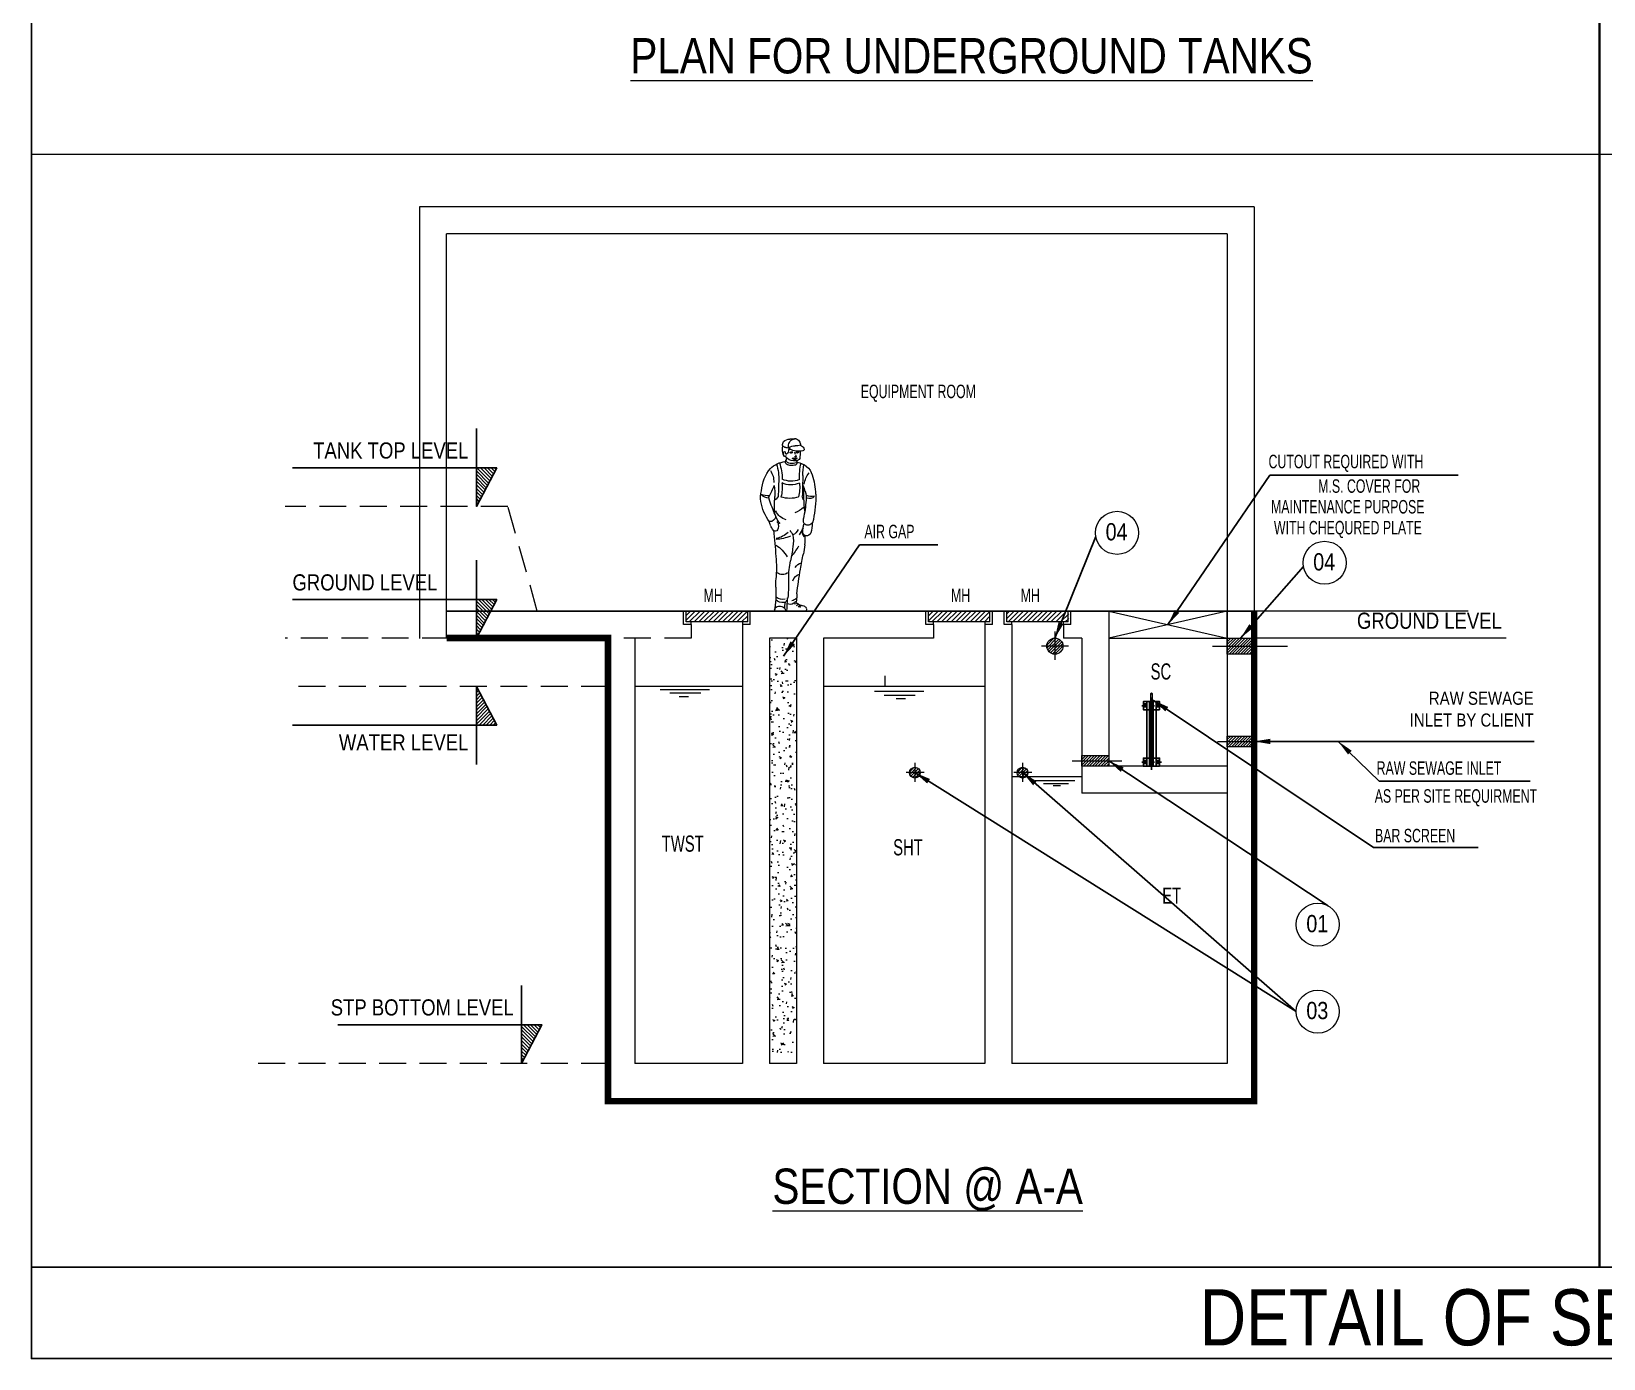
# Model space of a CAD drawing. Header units: metres. Extents: x 385023 to 385532, y 1408468 to 1408621.
# Drawn here: x 385022.92 to 385059.94, y 1408468.84 to 1408500.08 of the extents above; entities that cross this region are included whole.
import ezdxf
from ezdxf.enums import TextEntityAlignment as Align

# ---------------------------------------------------------------- set-up
doc = ezdxf.new("R2010")
doc.units = ezdxf.units.M
doc.header["$MEASUREMENT"] = 0
for name, pattern in [('CENTER', [50.8, 31.75, -6.35, 6.35, -6.35]), ('CENTER2', [1.125, 0.75, -0.125, 0.125, -0.125]), ('HIDDEN', [0.375, 0.25, -0.125])]:
    doc.linetypes.add(name, pattern=pattern)
for name, color, linetype in [('CENTER', 6, 'CENTER2'), ('Dim', 1, 'Continuous'), ('SDA_LEVELS', 20, 'Continuous')]:
    doc.layers.add(name, color=color, linetype=linetype)
for name, color, linetype, lineweight in [('L3', 7, 'Continuous', 9), ('MEP INPUT', 3, 'Continuous', 0), ('SDA_X LINES', 8, 'HIDDEN', 9), ('STP', 7, 'Continuous', 30)]:
    doc.layers.add(name, color=color, linetype=linetype, lineweight=lineweight)
doc.styles.add('AR', font='ARIALN.TTF')
doc.styles.add('Roman', font='ARIALN.TTF')
doc.styles.add('ROMANS', font='ARIALN.TTF', dxfattribs={"height": 350})
doc.styles.get("Standard").update_dxf_attribs({"font": 'ARIALN.TTF', "height": 0.35})
doc.styles.add('style2', font='ARIALN.TTF', dxfattribs={"height": 8})
doc.dimstyles.new('ISO-25', dxfattribs={"dimtxt": 2.5, "dimasz": 2.5, "dimexe": 1.25, "dimexo": 0.625, "dimtad": 1, "dimtxsty": 'Standard', "dimcen": 2.5, "dimadec": 0, "dimazin": 2, "dimtfac": 1, "dimtdec": 0, "dimtofl": 0, "dimtmove": 0, "dimatfit": 0, "dimfxl": 0, "dimtzin": 0, "dimarcsym": 0})
pattern_1 = [(45, (0, -20.775185), (-0.02209709, 0.02209709), [])]
pattern_2 = [(45, (0, -20.775185), (-0.013258252, 0.013258252), [])]

# ---------------------------------------------------------------- blocks, each defined once
blk = doc.blocks.new('A$C78111131')
at = {"layer": 'SDA_LEVELS'}
h = blk.add_hatch(dxfattribs=at)
h.set_pattern_fill('ANSI31', color=256, scale=10, style=0)
h.set_pattern_definition([(45, (-258.733, 0), (-22.4506, 22.4506), [])])
h.paths.add_polyline_path([(-259, 491), (0, 0), (0, 491)])
blk.add_lwpolyline([(0, 995), (0, 0), (-259, 491), (2345, 491)], dxfattribs=at)
blk = doc.blocks.new('BS1')
at = {"color": 30, "linetype": 'Continuous', "lineweight": 25}
for p, q in [((844219, 69945), (844254, 69945)), ((844232, 69945), (844232, 69345)), ((844262, 69945), (844232, 69945)), ((844258, 69945), (844258, 69345)), ((844262, 69945), (844262, 69345)), ((844287, 69945), (844287, 69345)), ((844317, 69945), (844287, 69945)), ((844291, 69945), (844291, 69345)), ((844329, 69945), (844294, 69945)), ((844317, 69945), (844317, 69345)), ((844219, 69420), (844254, 69420)), ((844262, 69420), (844232, 69420)), ((844317, 69420), (844287, 69420)), ((844329, 69420), (844294, 69420)), ((844232, 69345), (844262, 69345)), ((844287, 69345), (844317, 69345))]:
    blk.add_line(p, q, dxfattribs=at)
at = {"color": 8, "linetype": 'CENTER', "lineweight": 25}
for p, q in [((844274, 69312), (844274, 69996)), ((844365, 69907), (844180, 69907)), ((844216, 69929), (844216, 69890)), ((844333, 69929), (844333, 69890)), ((844365, 69382), (844180, 69382)), ((844216, 69404), (844216, 69365)), ((844333, 69404), (844333, 69365))]:
    blk.add_line(p, q, dxfattribs=at)
at = {"color": 2, "linetype": 'Continuous', "lineweight": 25}
for points in [[(844199, 69870), (844349, 69870), (844349, 69945), (844199, 69945)], [(844199, 69345), (844349, 69345), (844349, 69420), (844199, 69420)]]:
    blk.add_lwpolyline(points, close=True, dxfattribs=at)
at = {"linetype": 'Continuous'}
blk.add_lwpolyline([(844269, 70020), (844269, 69945), (844279, 69945), (844279, 70020)], dxfattribs=at)
at = {"color": 6, "linetype": 'Continuous', "lineweight": 25}
blk.add_lwpolyline([(844269, 69345), (844279, 69345), (844279, 69945), (844269, 69945)], close=True, dxfattribs=at)
at = {"color": 1, "linetype": 'Continuous', "lineweight": 25}
for centre in [(844216, 69907), (844333, 69907), (844216, 69382), (844333, 69382)]:
    blk.add_circle(centre, 5, dxfattribs=at)
at = {"linetype": 'Continuous'}
blk.add_arc((844274, 70020), 5, 0, 180, dxfattribs=at)
at = {"layer": 'CENTER', "color": 6, "linetype": 'CENTER', "ltscale": 0.5}
blk.add_line((844274, 69945), (844274, 70020), dxfattribs=at)
at = {"layer": 'L3', "color": 4, "linetype": 'HIDDEN', "ltscale": 30}
blk.add_arc((844274, 70020), 5, 180, 0, dxfattribs=at)
blk = doc.blocks.new('MAN')
at = {"color": 8}
for p, q in [((74573, 30705), (74574, 30692)), ((74491, 29943), (74485, 29953)), ((74497, 29934), (74491, 29943)), ((74508, 29942), (74504, 29946)), ((74424, 28980), (74835, 28980))]:
    blk.add_line(p, q, dxfattribs=at)
at = {"color": 8, "extrusion": (0, 0, -1)}
for centre, major_axis, start_param, end_param in [((74696, 30737), (-44, 149), 4.586896, 5.260751), ((74616, 30785), (50.9, 50.9), 3.861124, 4.491729), ((74576, 30792), (24.4, 24.4), 2.289978, 3.578479), ((74625, 30739), (78, 78), -1.481498, -0.816174), ((74584, 30643), (6, 115), -0.098654, 0.161757), ((74694, 30769), (-86.9, 6.7), -0.228841, 0.460167), ((74641, 30773), (25.9, 25.9), 2.826008, 3.436338), ((74673, 30671), (74.6, 74.6), -1.430598, -0.727173), ((74666, 30797), (34.6, 34.6), 4.273999, 5.044168), ((74590, 33985), (-70, 3135), 3.132003, 3.153648), ((74718, 30925), (10, 208), 2.873833, 3.565037), ((74679, 30787), (-44.9, 44.9), 0.207278, 0.821773), ((74689, 30951), (-19, 174), 2.96484, 3.30623), ((74688, 30826), (-17.8, 17.8), 0.85052, 1.578275), ((74683, 30799), (-35.7, 35.7), 1.270237, 1.765875), ((74672, 30787), (46.5, 46.5), 0.139517, 0.846853), ((74695, 30697), (68, 68), -0.328716, 0.201029), ((74760, 30740), (-12.9, 12.9), 1.771825, 3.7056), ((74596, 30339), (-88, 251), -0.431435, 0.25474), ((73916, 30412), (581, 79), -0.151377, 0.166783), ((73991, 30414), (-89, 541), 1.405173, 1.735582), ((74609, 30695), (39.4, 39.4), 3.260534, 4.121411), ((74565, 30680), (9.26, 9.26), 2.684376, 3.512719), ((74564, 30705), (-5.82, 7), -0.787922, 2.329077), ((74571, 30665), (-4.87, 4.87), 3.050427, 4.83133), ((74603, 30601), (20.5, 20.5), 2.998654, 4.173925), ((74588, 30703), (13, 13), 2.441116, 3.249776), ((74633, 30697), (-48.6, 48.6), 4.484423, 4.929115), ((74463, 30642), (27, 114), 1.524399, 1.633704), ((74568, 30667), (-7.2, 7.2), 1.939881, 3.050427), ((74580, 30620), (-1.01, 1.01), 5.560478, 8.891292), ((74513, 30642), (-50.8, 50.8), 2.262559, 2.669602), ((74632, 30637), (-38.2, 38.2), 4.023053, 5.180133), ((74638, 30657), (22.1, 92.5), 2.908353, 3.489234), ((74547, 30732), (-43.2, 43.2), 2.279474, 3.223737), ((74673, 30731), (32, 116), 2.771733, 3.563596), ((74620, 30772), (26.5, 26.5), 2.020721, 2.673093), ((74640, 30680), (-6.2, 30), -0.406532, 0.531825), ((74639, 30717), (-14.5, 14.5), 3.5216, 4.871721), ((74642, 30732), (143, 44), 1.509015, 1.96524), ((74641, 30703), (-4.3, 4.3), 5.497787, 11.780972), ((74629, 30733), (-27.6, 27.6), 3.147931, 3.436841), ((74672, 30703), (48.3, 48.3), 1.889186, 2.711191), ((74674, 30662), (24.4, 24.4), 1.390666, 3.209711), ((74657, 30674), (25, 25), 2.057055, 2.609366), ((74769, 30886), (117, 178), 3.118797, 3.154129), ((74679, 30607), (24.6, 24.6), -1.133566, -0.714507), ((74678, 30677), (15.9, 15.9), 1.753202, 2.59407), ((74743, 30710), (-46.1, 46.1), 5.023726, 5.448557), ((74690, 30705), (45, 45), 2.162694, 2.491046), ((74678, 30590), (-17, 17), 2.773809, 3.733045), ((74553, 30612), (135, 62), -0.042724, 0.068262), ((74687, 30659), (-33.2, 33.2), 2.774552, 3.961409), ((74563, 30880), (-151, 151), 3.270763, 3.306095), ((74713, 30736), (27.6, 27.6), 2.783537, 3.072447), ((74687, 30663), (3.63, 3.63), 0.422323, 1.753202), ((74705, 30682), (-21.7, 21.7), 0.396159, 1.334515), ((74691, 30600), (-6.32, 6.32), 2.258766, 3.566828), ((74703, 30705), (4.3, 4.3), 3.926991, 10.210176), ((74703, 30719), (-14.5, 14.5), 2.919454, 4.269575), ((74717, 30612), (14, 14), 3.355414, 3.971306), ((74701, 30602), (-0.873, 0.416), -0.779325, 2.340267), ((74668, 30594), (-24.7, 24.7), 2.330747, 2.773809), ((74684, 30595), (13.2, 13.2), 0.428464, 0.79173), ((74676, 30400), (141, 141), -0.649682, 0.483972), ((75472, 30430), (43, 744), 4.624794, 4.869119), ((74449, 30694), (202, 202), 0.700665, 0.97612), ((75294, 30453), (32, 531), 4.653746, 4.881637), ((74779, 30242), (-51, 465), -1.363586, -0.796408), ((74186, 30373), (244, 100), -0.142433, 0.371121), ((74639, 30625), (-211, 100), 3.884478, 4.709974), ((74638, 30793), (-20, 230), 3.034463, 3.229169), ((67686, 30459), (7076, 45), 0.007041, 0.038223), ((75009, 30332), (-194, 126), -0.453212, 0.123175), ((74092, 30219), (799, 139), -0.129737, 0.132459), ((74518, 30219), (-152, 152), 5.279276, 5.822662), ((74393, 30315), (75.3, 75.3), 2.320817, 3.238653), ((74383, 30422), (-186, 33), 4.434433, 4.931809), ((73546, 30682), (-874, 411), 3.059722, 3.200414), ((73921, 30253), (65, 534), 1.281058, 1.50303), ((74425, 30249), (34, 64), 1.122827, 2.187221), ((58231, 30913), (571, 16269), 1.567601, 1.576694), ((74095, 30328), (-443, 40), 2.946677, 3.296652), ((74637, 30573), (-157, 157), 3.509894, 4.391893), ((74290, 30321), (-435, 64), 2.882527, 3.225556), ((74829, 30231), (50.3, 50.3), 3.16736, 3.958915), ((75431, 30491), (-177, 651), 4.665352, 4.757761), ((78946, 30392), (4168, 222), 3.116928, 3.183018), ((74556, 30208), (-83, 230), 1.603318, 2.014445), ((74853, 30329), (-103, 20), 4.160857, 5.021202), ((74024, 30216), (-880, 5), 3.096205, 3.253504), ((74819, 30258), (487, 178), 2.859372, 3.324377), ((74568, 30236), (-37, 170), 4.55947, 4.837549), ((76171, 30776), (1739, 673), 3.086721, 3.181937), ((76467, 30139), (2010, 28), 3.103551, 3.197926), ((74625, 30133), (118, 118), 2.609586, 3.537966), ((74622, 30527), (0, 322), 2.83985, 3.443335), ((74547, 30380), (-175, 309), 2.972308, 3.284041), ((72633, 30399), (-2152, 333), 3.086884, 3.179093), ((74835, 30285), (-57.5, 57.5), 3.207953, 4.241743), ((72789, 30343), (-2103, 281), 3.117704, 3.182455), ((74405, 30019), (-47.3, 47.3), 2.520892, 3.992593), ((74534, 29964), (130, 30), 2.970138, 3.280416), ((74591, 29988), (-138, 138), 4.765323, 5.098536), ((74758, 30122), (-218, 218), 4.891677, 5.119404), ((74403, 29905), (93.2, 19.8), -0.196706, 0.672601), ((74504, 29940), (6.91, 6.91), 2.110405, 3.137181), ((74503, 29937), (4.8, 4.8), 0.011723, 1.822244), ((74429, 30025), (258, 258), 1.177775, 1.416213), ((76230, 29680), (292, 1449), 4.627873, 4.656956), ((74864, 29968), (92.9, 17.9), 2.939769, 3.523183), ((74936, 29867), (-163, 49), -0.14663, 0.090797), ((74818, 29969), (52.3, 17.8), 1.09897, 2.73595), ((74542, 29928), (49, 319), 1.384886, 1.728593), ((74805, 29981), (-52, 52), 2.418813, 3.126882), ((50212, 27380), (24243, 2371), -0.004446, 0.007285), ((74465, 29874), (18.4, 18.4), 1.248669, 3.194527), ((74432, 30296), (528, 109), 1.399565, 1.699667), ((74431, 30022), (-107, 232), 2.832091, 3.400377), ((74509, 29741), (131, 92), -0.178806, 0.181103), ((74603, 29914), (84.1, 84.1), 1.207153, 1.897356), ((74174, 29739), (-39, 485), 1.510479, 1.77845), ((74833, 29846), (-54.5, 54.5), 4.648526, 5.847051), ((74807, 29844), (-17.3, 41.9), 2.272563, 5.219196), ((73320, 29780), (-1465, 40), 3.097653, 3.169382), ((74297, 29407), (239, 239), -0.23742, 0.278231), ((73057, 29446), (-1004, 1004), 2.265988, 2.438786), ((70645, 30318), (707, 4000), 1.554242, 1.592294), ((73599, 30375), (706, 1107), 1.555433, 1.660485), ((77312, 29004), (-2572, 451), -0.007392, 0.057154), ((74221, 29730), (86, 557), 1.472149, 1.64747), ((74543, 29466), (-86.1, 24.7), 3.785866, 5.125841), ((75617, 29329), (218, 983), 4.502574, 4.690302), ((74758, 29281), (-74.9, 74.9), 5.769686, 6.783052), ((74784, 29388), (86.7, 86.7), 4.491361, 5.209438), ((80101, 28536), (-5384, 772), -0.026054, 0.023655), ((73171, 29190), (143, 1293), 1.422219, 1.622897), ((75218, 29269), (748, 17), 3.125403, 3.247518), ((70306, 29375), (-4301, 154), 3.114504, 3.154466), ((74506, 28982), (36.6, 36.6), 4.272669, 5.342343), ((74546, 29187), (-14, 114), 3.158579, 4.000172), ((74542, 29212), (-73.6, 73.6), 3.650695, 4.622187), ((74513, 28967), (-47.6, 47.6), 0.565845, 1.289356), ((74554, 29109), (26, 26), 1.199761, 2.250587), ((74753, 29035), (-184, 4), -0.196852, 0.20842), ((74403, 29175), (-143, 143), 2.404838, 2.770557), ((80618, 28687), (364, 6024), 4.700591, 4.724375), ((74626, 29120), (47.4, 47.4), 1.713383, 2.849732), ((74564, 29308), (-164, 164), 3.32911, 3.570743), ((74328, 29518), (-358, 435), 3.132254, 3.187656), ((74665, 29094), (-28.2, 28.2), 3.005989, 3.731298), ((74701, 29081), (7.91, 7.91), 2.919394, 4.098966), ((74060, 29192), (86, 634), 1.55272, 1.607523), ((74668, 29081), (-35.2, 35.2), 2.824933, 3.430035), ((74121, 29185), (409, 409), 0.81426, 0.90257), ((74571, 28875), (-164, 164), 1.348598, 1.48614), ((74633, 29073), (-67.6, 67.6), 2.617947, 2.915696), ((74749, 29086), (-31.1, 31.1), 3.945409, 4.627733), ((74650, 29074), (66.8, 66.8), 1.120115, 1.415725), ((74747, 28971), (13.9, 69.9), -0.177175, 0.192973), ((74754, 28988), (37.5, 37.5), -0.396833, 0.266699), ((74526, 28978), (36.7, 36.7), -0.388038, 0.756532), ((74774, 28999), (-20.5, 20.5), 1.837495, 3.092217)]:
    blk.add_ellipse(centre, major_axis=major_axis, ratio=1, start_param=start_param, end_param=end_param, dxfattribs=at)
blk = doc.blocks.new('A$C49351B01')
at = {"layer": 'Dim', "linetype": 'HIDDEN', "lineweight": 18}
h = blk.add_hatch(dxfattribs=at)
h.set_pattern_fill('ANSI31', color=256, scale=0.25, style=0)
h.set_pattern_definition(pattern_1)
h.paths.add_polyline_path([(6.652, -13.183), (6.652, -13.283), (6.08, -13.283), (6.08, -13.183)])
h = blk.add_hatch(dxfattribs=at)
h.set_pattern_fill('ANSI31', color=256, scale=0.25, style=0)
h.set_pattern_definition(pattern_1)
h.paths.add_polyline_path([(8.902, -13.183), (8.902, -13.283), (8.33, -13.283), (8.33, -13.183)])
h = blk.add_hatch(dxfattribs=at)
h.set_pattern_fill('ANSI31', color=256, scale=0.25, style=0)
h.set_pattern_definition(pattern_1)
h.paths.add_polyline_path([(9.633, -13.183), (9.633, -13.283), (9.061, -13.283), (9.061, -13.183)])
at = {"layer": 'MEP INPUT', "lineweight": 0}
h = blk.add_hatch(dxfattribs=at)
h.set_pattern_fill('AR-CONC', color=8, scale=0.03, style=0)
h.set_pattern_definition([(130, (920.59037, -106.97848), (-0.215178055, -0.01882564), [0.0225, -0.2475]), (185, (920.59037, -106.97848), (0.0416254, 0.22565764), [0.018, -0.198]), (79.5486, (920.57244, -106.98005), (-0.173552815, 0.206831863), [0.019122057, -0.210342634]), (133.8158, (920.59037, -106.91848), (-0.320172315, -0.049655704), [0.03375, -0.37125]), (83.3644, (920.5637, -106.92262), (-0.28039881, 0.29223536), [0.02868309, -0.3155139]), (188.8158, (920.59037, -106.91848), (-0.28039858, 0.29223558), [0.027, -0.297]), (159, (920.56037, -106.93348), (-0.179072116, -0.120785667), [0.0225, -0.2475]), (214, (920.56037, -106.93348), (-0.0729946, 0.217545014), [0.018, -0.198]), (108.5486, (920.54545, -106.94354), (-0.25206679, 0.09675915), [0.019122057, -0.210342634]), (142.5, (920.59037, -106.97848), (-0.0036479566, 0.099868156), [0, -0.1956, 0, -0.201, 0, -0.19875]), (172.5, (920.59037, -106.97848), (-0.078920861, 0.118323514), [0, -0.1146, 0, -0.1911, 0, -0.07575]), (212.5, (920.65727, -106.97848), (-0.160146731, -0.0067664615), [0, -0.075, 0, -0.234, 0, -0.3105]), (222.5, (920.68727, -106.97848), (-0.17495585, 0.030031495), [0, -0.0975, 0, -0.1554, 0, -0.2205])])
h.paths.add_polyline_path([(6.855, -13.433), (7.105, -13.433), (7.105, -17.283), (6.855, -17.283)])
h = blk.add_hatch(dxfattribs=at)
h.set_pattern_fill('ANSI31', color=8, scale=0.15, style=0)
h.set_pattern_definition([(45, (-1021.43033, -77.241927), (-0.01325825215, 0.01325825215), [])])
edge = h.paths.add_edge_path()
edge.add_arc((9.505, -13.508), 0.075, 0, 360)
h = blk.add_hatch(dxfattribs=at)
h.set_pattern_fill('ANSI31', color=8, scale=0.15, style=0)
h.set_pattern_definition([(45, (-671.669132, -57.371452), (-0.01325825215, 0.01325825215), [])])
h.paths.add_polyline_path([(11.105, -13.433), (11.355, -13.433), (11.355, -13.583), (11.105, -13.583)])
h = blk.add_hatch(dxfattribs=at)
h.set_pattern_fill('ANSI31', color=8, scale=0.15, style=0)
h.set_pattern_definition(pattern_2)
h.paths.add_polyline_path([(11.105, -14.343), (11.355, -14.343), (11.355, -14.443), (11.105, -14.443)])
h = blk.add_hatch(dxfattribs=at)
h.set_pattern_fill('ANSI31', color=8, scale=0.15, style=0)
h.set_pattern_definition(pattern_2)
h.paths.add_polyline_path([(9.755, -14.523), (10.005, -14.523), (10.005, -14.623), (9.755, -14.623)])
h = blk.add_hatch(dxfattribs=at)
h.set_pattern_fill('ANSI31', color=8, scale=0.15, style=0)
h.set_pattern_definition(pattern_2)
edge = h.paths.add_edge_path()
edge.add_arc((8.205, -14.683), 0.05, 0, 360)
h = blk.add_hatch(dxfattribs=at)
h.set_pattern_fill('ANSI31', color=8, scale=0.15, style=0)
h.set_pattern_definition(pattern_2)
edge = h.paths.add_edge_path()
edge.add_arc((9.205, -14.683), 0.05, 0, 360)
at = {"color": 0}
for p, q in [((14.566, -19.275), (14.566, 1.5)), ((0, -19.275), (28.511, -19.275))]:
    blk.add_line(p, q, dxfattribs=at)
blk.add_line((5.355, -13.183), (3.855, -13.183))
blk.add_lwpolyline([(0, 1.5), (38.3, 1.5), (38.3, -20.124), (0, -20.124)], close=True, dxfattribs=at)
at = {"layer": 'MEP INPUT', "color": 7, "lineweight": 0}
for p, q in [((14.558, -19.275), (14.558, 0.416)), ((0, -8.939), (28.511, -8.939)), ((5.355, -13.183), (11.355, -13.183)), ((13.344, -13.183), (5.355, -13.183)), ((6.056, -13.307), (6.056, -13.183)), ((6.08, -13.283), (6.08, -13.183)), ((6.652, -13.283), (6.08, -13.283)), ((6.128, -13.307), (6.128, -13.283)), ((6.605, -13.283), (6.605, -17.383)), ((6.652, -13.283), (6.652, -13.183)), ((6.676, -13.307), (6.676, -13.183)), ((8.306, -13.307), (8.306, -13.183)), ((8.33, -13.283), (8.33, -13.183)), ((8.902, -13.283), (8.33, -13.283)), ((8.378, -13.307), (8.378, -13.283)), ((8.855, -13.283), (8.855, -17.383)), ((8.902, -13.283), (8.902, -13.183)), ((8.926, -13.307), (8.926, -13.183)), ((9.033, -13.307), (9.033, -13.183)), ((9.057, -13.283), (9.057, -13.183)), ((9.629, -13.283), (9.057, -13.283)), ((9.105, -13.307), (9.105, -13.283)), ((9.586, -13.307), (9.586, -13.283)), ((9.629, -13.283), (9.629, -13.183)), ((9.653, -13.307), (9.653, -13.183)), ((10.005, -13.183), (10.005, -14.623)), ((11.105, -13.183), (10.005, -13.433)), ((10.005, -13.183), (11.105, -13.433)), ((11.105, -13.183), (11.105, -17.383)), ((6.128, -13.307), (6.056, -13.307)), ((6.676, -13.307), (6.605, -13.307)), ((8.378, -13.307), (8.306, -13.307)), ((8.926, -13.307), (8.855, -13.307)), ((9.105, -13.307), (9.033, -13.307)), ((9.653, -13.307), (9.586, -13.307)), ((5.605, -13.433), (5.605, -17.383)), ((7.105, -13.433), (6.855, -13.433)), ((6.855, -13.433), (6.855, -17.383)), ((7.105, -13.433), (7.105, -17.383)), ((8.378, -13.433), (7.355, -13.433)), ((7.355, -13.433), (7.355, -17.383)), ((9.105, -13.433), (9.105, -17.383)), ((9.755, -13.433), (9.586, -13.433)), ((9.755, -13.433), (9.755, -14.873)), ((13.695, -13.433), (11.355, -13.433)), ((7.928, -13.883), (7.928, -13.783)), ((6.298, -13.913), (5.84, -13.913)), ((6.218, -13.946), (5.93, -13.946)), ((6.102, -13.98), (6.015, -13.98)), ((8.287, -13.928), (7.829, -13.928)), ((8.207, -13.967), (7.918, -13.967)), ((8.117, -13.998), (8.031, -13.998)), ((11.105, -14.623), (10.005, -14.623)), ((9.69, -14.759), (9.323, -14.759)), ((9.63, -14.786), (9.399, -14.786)), ((9.558, -14.806), (9.489, -14.806)), ((11.105, -14.873), (9.755, -14.873)), ((6.605, -17.383), (5.605, -17.383)), ((7.105, -17.383), (6.855, -17.383)), ((8.855, -17.383), (7.355, -17.383)), ((11.105, -17.383), (9.105, -17.383))]:
    blk.add_line(p, q, dxfattribs=at)
at = {"layer": 'MEP INPUT', "color": 7, "linetype": 'CENTER2', "lineweight": 0, "ltscale": 300}
for p, q in [((9.505, -13.371), (9.505, -13.634)), ((9.632, -13.508), (9.382, -13.508)), ((10.97, -13.508), (11.665, -13.508)), ((11.015, -14.393), (11.478, -14.393)), ((8.205, -14.592), (8.205, -14.767)), ((9.205, -14.592), (9.205, -14.767)), ((9.665, -14.573), (10.128, -14.573)), ((8.29, -14.683), (8.123, -14.683)), ((9.29, -14.683), (9.123, -14.683))]:
    blk.add_line(p, q, dxfattribs=at)
at = {"layer": 'MEP INPUT', "color": 7, "linetype": 'HIDDEN', "lineweight": 0, "ltscale": 500}
for p, q in [((6.605, -13.883), (5.605, -13.883)), ((8.855, -13.883), (7.355, -13.883)), ((9.755, -14.723), (9.105, -14.723))]:
    blk.add_line(p, q, dxfattribs=at)
at = {"layer": 'MEP INPUT', "color": 7, "lineweight": 0, "const_width": 0.06}
blk.add_lwpolyline([(11.355, -13.183), (11.355, -17.733), (5.355, -17.733), (5.355, -13.433), (3.855, -13.433)], dxfattribs=at)
at = {"layer": 'MEP INPUT', "color": 7, "lineweight": 0}
blk.add_lwpolyline([(10.005, -13.433), (11.105, -13.433), (11.105, -13.183), (10.005, -13.183)], close=True, dxfattribs=at)
for points in [[(6.128, -13.307), (6.128, -13.433)], [(6.605, -13.307), (6.605, -13.433)], [(8.378, -13.307), (8.378, -13.433)], [(8.855, -13.307), (8.855, -13.433)], [(9.105, -13.307), (9.105, -13.433)], [(9.586, -13.307), (9.586, -13.433)], [(11.105, -13.433), (11.355, -13.433), (11.355, -13.583), (11.105, -13.583), (11.105, -13.433)], [(11.105, -14.343), (11.355, -14.343), (11.355, -14.443), (11.105, -14.443), (11.105, -14.343)], [(9.755, -14.523), (10.005, -14.523), (10.005, -14.623), (9.755, -14.623), (9.755, -14.523)]]:
    blk.add_lwpolyline(points, dxfattribs=at)
at = {"layer": 'MEP INPUT', "color": 8, "lineweight": 0}
for centre, radius in [((10.082, -12.456), 0.2), ((12.01, -12.734), 0.2), ((9.505, -13.508), 0.075)]:
    blk.add_circle(centre, radius, dxfattribs=at)
at = {"layer": 'MEP INPUT', "color": 4, "lineweight": 0}
for centre in [(8.205, -14.683), (9.205, -14.683)]:
    blk.add_circle(centre, 0.05, dxfattribs=at)
at = {"layer": 'MEP INPUT', "color": 1, "lineweight": 0}
for centre in [(11.946, -16.094), (11.946, -16.902)]:
    blk.add_circle(centre, 0.2, dxfattribs=at)
at = {"layer": 'SDA_X LINES', "lineweight": 18}
for p, q in [((4.424, -12.21), (2.357, -12.21)), ((4.698, -13.183), (4.424, -12.21)), ((5.355, -13.183), (4.698, -13.183)), ((6.128, -13.433), (2.357, -13.433)), ((5.355, -13.883), (2.357, -13.883)), ((5.355, -17.383), (2.056, -17.383))]:
    blk.add_line(p, q, dxfattribs=at)
at = {"layer": 'STP', "color": 5, "lineweight": 18}
for p, q in [((3.605, -9.428), (3.605, -13.436)), ((11.355, -9.428), (3.605, -9.428)), ((11.355, -9.428), (11.355, -13.183)), ((11.105, -9.678), (3.855, -9.678)), ((3.855, -13.433), (3.855, -9.678)), ((11.105, -9.678), (11.105, -13.183))]:
    blk.add_line(p, q, dxfattribs=at)
at = {"layer": 'MEP INPUT', "lineweight": 0, "xscale": -0.0007280872359843, "yscale": 0.0007280872359843, "zscale": 0.0007280872359843}
for p in [(4.132, -12.21), (4.132, -13.433), (4.552, -17.383)]:
    blk.add_blockref('A$C78111131', p, dxfattribs=at)
at = {"layer": 'MEP INPUT', "color": 0, "lineweight": 0}
for name, p, xscale, yscale, zscale in [('MAN', (-56.759, -37.961), 0.0008549999999814, 0.0008549999999814, 0.0008549999999814), ('BS1', (854.676, -83.968), -0.001, 0.001, 0.001)]:
    blk.add_blockref(name, p, dxfattribs=dict(at, xscale=xscale, yscale=yscale, zscale=zscale))
at = {"layer": 'MEP INPUT', "lineweight": 0, "xscale": 0.0007280872359843, "yscale": 0.0007280872359843, "zscale": 0.0007280872359843, "rotation": 180}
blk.add_blockref('A$C78111131', (4.132, -13.883), dxfattribs=at)
at = {"layer": 'MEP INPUT', "color": 7, "lineweight": 0}
for s, p in [('%%UPLAN FOR UNDERGROUND TANKS', (8.731, -8.025)), ('%%USECTION @ A-A', (8.323, -18.548))]:
    blk.add_text(s, height=0.3276, dxfattribs=at).set_placement(p, align=Align.MIDDLE)
at = {"layer": 'MEP INPUT', "color": 7, "lineweight": 0, "style": 'Roman', "width": 0.8}
for s, height, p in [('EQUIPMENT ROOM', 0.125, (7.702, -11.205)), ('CUTOUT REQUIRED WITH', 0.125, (11.489, -11.856)), (' M.S. COVER FOR  ', 0.125, (11.918, -12.084)), ('MAINTENANCE PURPOSE ', 0.125, (11.512, -12.276)), ('AIR GAP', 0.125, (7.736, -12.506)), ('WITH CHEQURED PLATE', 0.125, (11.539, -12.47)), ('MH', 0.125, (6.242, -13.099)), ('MH', 0.125, (8.54, -13.099)), ('MH', 0.125, (9.187, -13.099)), ('SC', 0.15, (10.394, -13.818)), ('RAW SEWAGE INLET', 0.125, (12.493, -14.703)), ('AS PER SITE REQUIRMENT', 0.125, (12.475, -14.962)), ('TWST', 0.15, (5.854, -15.417)), ('SHT', 0.15, (8.003, -15.451)), ('BAR SCREEN', 0.125, (12.478, -15.33)), ('ET', 0.15, (10.502, -15.901))]:
    blk.add_text(s, height=height, dxfattribs=at).set_placement(p)
at = {"layer": 'MEP INPUT', "color": 7, "lineweight": 0, "style": 'ROMANS'}
for s, p in [('04', (10.078, -12.446)), ('04', (12.006, -12.725)), ('01', (11.942, -16.085)), ('03', (11.942, -16.892))]:
    blk.add_text(s, height=0.16, dxfattribs=at).set_placement(p, align=Align.MIDDLE)
at = {"layer": 'MEP INPUT', "color": 7, "lineweight": 0, "style": 'AR'}
for p in [(2.424, -12.991), (12.31, -13.347)]:
    blk.add_text('GROUND LEVEL', height=0.15, dxfattribs=at).set_placement(p)
for s, insert, char_height, width, attachment_point in [('TANK TOP LEVEL', (4.058, -11.616), 0.15, 4.04219, 3), ('RAW SEWAGE\\PINLET BY CLIENT', (13.952, -13.931), 0.1215, 3.27418, 3), ('WATER LEVEL', (4.058, -14.477), 0.15, 4.04219, 9), ('STP BOTTOM LEVEL', (4.479, -16.788), 0.15, 4.04219, 3)]:
    blk.add_mtext(s, dxfattribs=dict(at, insert=insert, char_height=char_height, width=width, attachment_point=attachment_point))
at = {"layer": 'MEP INPUT', "color": 1, "lineweight": 0}
for points in [[(10.555, -13.308), (11.502, -11.92), (13.25, -11.92)], [(9.505, -13.433), (9.885, -12.49)], [(6.985, -13.601), (7.689, -12.567), (8.418, -12.567)], [(11.23, -13.433), (11.813, -12.769)], [(10.419, -14.01), (12.463, -15.377), (13.437, -15.377)], [(11.355, -14.393), (13.957, -14.393)], [(12.137, -14.393), (12.517, -14.761), (13.92, -14.761)], [(10.005, -14.573), (12.042, -15.919)], [(8.205, -14.683), (11.747, -16.902)], [(9.206, -14.683), (11.747, -16.902)]]:
    blk.add_leader(points, dimstyle='ISO-25', override={"dimscale": 60, "dimtxt": 2, "dimasz": 0.0025, "dimgap": 0.7, "dimzin": 0, "dimarcsym": 1}, dxfattribs=at)

msp = doc.modelspace()

# ---------------------------------------------------------------- linework, layer by layer
msp.add_line((385120.02, 1408468.838), (385022.923, 1408468.838))

# ---------------------------------------------------------------- block references
at = {"xscale": 2.535165519337624, "yscale": 2.535165519337624, "zscale": 2.535165519337624}
msp.add_blockref('A$C49351B01', (385022.923, 1408519.856, 0.025), dxfattribs=at)

# ---------------------------------------------------------------- texts
at = {"color": 120, "style": 'style2'}
msp.add_text('DETAIL OF SEWAGE TREATMENT PLAN', height=1.32164, dxfattribs=at).set_placement((385050.43, 1408469.148))

doc.saveas('drawing.dxf')
